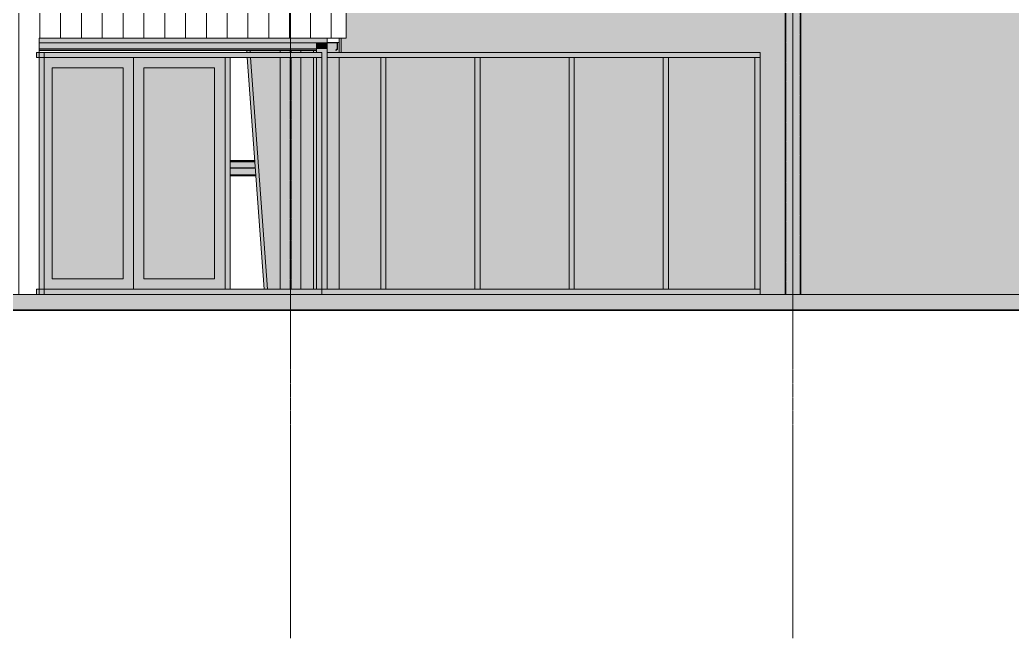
# Model space of a CAD drawing. Header units: inches. Extents: x -54880 to -186, y -265 to 853.
# Drawn here: x -19276.5 to -18895.3, y -132 to 105.5 of the extents above; entities that cross this region are included whole.
import ezdxf

# ---------------------------------------------------------------- set-up
doc = ezdxf.new("R2010")
doc.units = ezdxf.units.IN
doc.header["$MEASUREMENT"] = 0
doc.linetypes.add('Grid Line 1_2_', pattern=[0.875, 0.5, -0.125, 0.125, -0.125])
doc.linetypes.add('Hidden 1_8_', pattern=[0.1875, 0.125, -0.0625])
for name, color, linetype, lineweight in [('A-DOOR', 31, 'Continuous', 9), ('A-FLOR-LEVL', 51, 'Continuous', 9), ('A-GLAZ-CWMG', 51, 'Continuous', 9), ('A-WALL-PATT', 111, 'Continuous', 9), ('C-BLDG-PADS', 91, 'Continuous', 9), ('C-TOPO', 7, 'Continuous', 9), ('I-WALL', 2, 'Continuous', 9), ('L-SITE-WALL', 31, 'Continuous', 9), ('S-BEAM', 12, 'Continuous', 9), ('S-COLS', 52, 'Continuous', 9), ('S-GRID', 1, 'Continuous', 9)]:
    doc.layers.add(name, color=color, linetype=linetype, lineweight=lineweight)

# ---------------------------------------------------------------- blocks, each defined once
blk = doc.blocks.new('W-Wide Flange-Column - W10X33-937177-Section 7')
at = {"layer": 'S-COLS', "linetype": 'Hidden 1_8_'}
for p, q in [((22349.9, 93), (22349.9, 93.77)), ((22350.21, 93.77), (22350.21, 93)), ((22349.9, 2), (22349.9, 91)), ((22350.21, 91), (22350.21, 2))]:
    blk.add_line(p, q, dxfattribs=at)
blk = doc.blocks.new('Girt_Z - 8_D-790497-Section 7')
at = {"layer": 'S-BEAM'}
for points in [[(22253.43, 96.88), (22364.05, 96.88), (22364.05, 98.45), (22253.43, 98.45)], [(22364.05, 96.7), (22364.05, 96.88), (22253.43, 96.8), (22253.43, 96.7), (22356.16, 96.7)], [(22259.32, 94.3), (22360.05, 94.3), (22360.05, 96.5), (22364.05, 96.5), (22364.05, 96.62), (22253.43, 96.62), (22253.43, 94.3)], [(22259.32, 93.85), (22360.05, 93.85), (22360.05, 94.3), (22253.43, 94.3), (22253.43, 93.85)]]:
    blk.add_hatch(color=256, dxfattribs=at).paths.add_polyline_path(points, flags=0)
for p, q in [((22253.43, 96.7), (22364.05, 96.7)), ((22253.43, 96.62), (22364.05, 96.62)), ((22364.05, 98.45), (22364.05, 96.88)), ((22364.05, 96.88), (22364.05, 96.7)), ((22364.05, 96.7), (22364.05, 96.62)), ((22364.05, 96.62), (22364.05, 96.5)), ((22253.43, 94.3), (22360.05, 94.3)), ((22253.43, 93.85), (22360.05, 93.85)), ((22253.43, 93.77), (22360.05, 93.77))]:
    blk.add_line(p, q, dxfattribs=at)
blk = doc.blocks.new('HSS-Hollow Structural Section-Column - HSS6X6X1_4-556719-Section 7')
at = {"layer": 'S-COLS'}
for points in [[(22540.52, 0), (22540.52, 141.5), (22540.05, 141.5), (22540.12, 0), (22540.29, 0)], [(22545.59, 0), (22545.59, 141.5), (22540.52, 141.5), (22540.52, 0)], [(22545.82, 0), (22546.05, 0), (22545.99, 141.5), (22545.59, 141.5), (22545.59, 0)]]:
    blk.add_hatch(color=256, dxfattribs=at).paths.add_polyline_path(points, flags=0)
for p, q in [((22540.05, 141.5), (22540.05, 0)), ((22546.05, 0), (22546.05, 141.5))]:
    blk.add_line(p, q, dxfattribs=at)
at = {"layer": 'S-COLS', "linetype": 'Hidden 1_8_'}
for p, q in [((22540.29, 141.5), (22540.29, 0)), ((22545.82, 0), (22545.82, 141.5))]:
    blk.add_line(p, q, dxfattribs=at)
blk = doc.blocks.new('Rectangular Mullion - Rectangular Mullion 1-815607-Section 7')
at = {"layer": 'A-GLAZ-CWMG'}
blk.add_hatch(color=256, dxfattribs=at).paths.add_polyline_path([(22364.05, 91), (22385.67, 91), (22385.67, 93), (22364.05, 93)], flags=0)
for p, q in [((22369.45, 93), (22364.05, 93)), ((22385.67, 91), (22364.05, 91))]:
    blk.add_line(p, q, dxfattribs=at)
blk = doc.blocks.new('Rectangular Mullion - Rectangular Mullion 1-769206-Section 7')
at = {"layer": 'A-GLAZ-CWMG'}
blk.add_hatch(color=256, dxfattribs=at).paths.add_polyline_path([(22494.23, 91), (22530.42, 91), (22530.42, 93), (22494.23, 93)], flags=0)
blk.add_line((22530.42, 91), (22494.23, 91), dxfattribs=at)
blk = doc.blocks.new('Rectangular Mullion - Rectangular Mullion 1-769207-Section 7')
at = {"layer": 'A-GLAZ-CWMG'}
blk.add_hatch(color=256, dxfattribs=at).paths.add_polyline_path([(22458.04, 91), (22494.23, 91), (22494.23, 93), (22458.04, 93)], flags=0)
blk.add_line((22494.23, 91), (22458.04, 91), dxfattribs=at)
blk = doc.blocks.new('Rectangular Mullion - Rectangular Mullion 1-769210-Section 7')
at = {"layer": 'A-GLAZ-CWMG'}
blk.add_hatch(color=256, dxfattribs=at).paths.add_polyline_path([(22494.23, 0), (22530.42, 0), (22530.42, 2), (22494.23, 2)], flags=0)
blk.add_line((22494.23, 2), (22530.42, 2), dxfattribs=at)
blk = doc.blocks.new('Rectangular Mullion - Rectangular Mullion 1-769211-Section 7')
at = {"layer": 'A-GLAZ-CWMG'}
blk.add_hatch(color=256, dxfattribs=at).paths.add_polyline_path([(22491.73, 0), (22494.23, 0), (22494.23, 2), (22458.04, 2), (22458.04, 0)], flags=0)
blk.add_line((22458.04, 2), (22494.23, 2), dxfattribs=at)
blk = doc.blocks.new('Rectangular Mullion - Rectangular Mullion 1-815608-Section 7')
at = {"layer": 'A-GLAZ-CWMG'}
blk.add_hatch(color=256, dxfattribs=at).paths.add_polyline_path([(22362.05, 0), (22385.67, 0), (22385.67, 2), (22362.05, 2)], flags=0)
blk.add_line((22364.05, 2), (22385.67, 2), dxfattribs=at)
blk = doc.blocks.new('Rectangular Mullion - Rectangular Mullion 1-729107-Section 7')
at = {"layer": 'A-GLAZ-CWMG'}
blk.add_hatch(color=256, dxfattribs=at).paths.add_polyline_path([(22530.42, 2), (22530.42, 91), (22528.42, 91), (22528.42, 2)], flags=0)
for p, q in [((22528.42, 91), (22530.42, 91)), ((22528.42, 2), (22528.42, 91)), ((22530.42, 2), (22528.42, 2))]:
    blk.add_line(p, q, dxfattribs=at)
blk = doc.blocks.new('Rectangular Mullion - Rectangular Mullion 1-729102-Section 7')
at = {"layer": 'A-GLAZ-CWMG'}
blk.add_hatch(color=256, dxfattribs=at).paths.add_polyline_path([(22495.23, 2), (22495.23, 91), (22493.23, 91), (22493.23, 2)], flags=0)
for p, q in [((22493.23, 91), (22495.23, 91)), ((22493.23, 91), (22493.23, 2)), ((22495.23, 91), (22495.23, 2)), ((22495.23, 2), (22493.23, 2))]:
    blk.add_line(p, q, dxfattribs=at)
blk = doc.blocks.new('Rectangular Mullion - Rectangular Mullion 1-809290-Section 7')
at = {"layer": 'A-GLAZ-CWMG'}
blk.add_hatch(color=256, dxfattribs=at).paths.add_polyline_path([(22364.05, 2), (22364.05, 94.5), (22360.05, 94.5), (22360.05, 93), (22362.05, 93), (22362.05, 2)], flags=0)
for p, q in [((22360.05, 94.5), (22364.05, 94.5)), ((22360.05, 93), (22360.05, 94.5)), ((22364.05, 94.5), (22364.05, 2)), ((22364.05, 2), (22362.05, 2))]:
    blk.add_line(p, q, dxfattribs=at)
blk = doc.blocks.new('Rectangular Mullion - Rectangular Mullion 1-815587-Section 7')
at = {"layer": 'A-GLAZ-CWMG'}
blk.add_hatch(color=256, dxfattribs=at).paths.add_polyline_path([(22360.05, 94.5), (22364.05, 94.5), (22364.05, 96.5), (22360.05, 96.5), (22360.05, 95.17)], flags=0)
for p, q in [((22360.05, 96.5), (22360.05, 94.5)), ((22364.05, 96.5), (22360.05, 96.5)), ((22364.05, 94.5), (22364.05, 96.5)), ((22360.05, 94.5), (22364.05, 94.5))]:
    blk.add_line(p, q, dxfattribs=at)
blk = doc.blocks.new('Door_Single_Storefront - one-815663-Section 7')
at = {"layer": 'A-DOOR'}
h = blk.add_hatch(color=256, dxfattribs=at)
h.paths.add_polyline_path([(22324.87, 2), (22324.87, 91), (22289.68, 91), (22289.68, 2)], flags=0)
h.paths.add_polyline_path([(22293.68, 6), (22293.68, 87), (22320.87, 87), (22320.87, 6)], flags=0)
blk.add_hatch(color=256, dxfattribs=at).paths.add_polyline_path([(22293.68, 6), (22320.87, 6), (22320.87, 87), (22293.68, 87), (22293.68, 20.18)], flags=0)
for p, q in [((22289.68, 91), (22289.68, 2)), ((22293.68, 6), (22293.68, 87)), ((22293.68, 87), (22320.87, 87)), ((22320.87, 87), (22320.87, 6)), ((22320.87, 6), (22293.68, 6))]:
    blk.add_line(p, q, dxfattribs=at)
blk = doc.blocks.new('Door_Single_Storefront - one-824383-Section 7')
at = {"layer": 'A-DOOR'}
h = blk.add_hatch(color=256, dxfattribs=at)
h.paths.add_polyline_path([(22255.43, 2), (22289.68, 2), (22289.68, 91), (22255.43, 91), (22255.43, 2.12)], flags=0)
h.paths.add_polyline_path([(22259.32, 6), (22258.49, 6), (22258.49, 87), (22285.68, 87), (22285.68, 6)], flags=0)
blk.add_hatch(color=256, dxfattribs=at).paths.add_polyline_path([(22258.49, 6), (22285.68, 6), (22285.68, 87), (22258.49, 87), (22258.49, 33.19)], flags=0)
for p, q in [((22289.68, 2), (22289.68, 91)), ((22258.49, 6), (22258.49, 87)), ((22258.49, 87), (22285.68, 87)), ((22285.68, 87), (22285.68, 6)), ((22285.68, 6), (22258.49, 6))]:
    blk.add_line(p, q, dxfattribs=at)
blk = doc.blocks.new('Rectangular Mullion - Rectangular Mullion 1-V219-Section 7')
at = {"layer": 'A-GLAZ-CWMG'}
blk.add_hatch(color=256, dxfattribs=at).paths.add_polyline_path([(22325.87, 91), (22362.05, 91), (22362.05, 93), (22325.87, 93)], flags=0)
for p, q in [((22362.05, 93), (22325.87, 93)), ((22362.05, 93), (22362.05, 91)), ((22362.05, 91), (22325.87, 91))]:
    blk.add_line(p, q, dxfattribs=at)
blk = doc.blocks.new('Rectangular Mullion - Rectangular Mullion 1-815657-Section 7')
at = {"layer": 'A-GLAZ-CWMG'}
blk.add_hatch(color=256, dxfattribs=at).paths.add_polyline_path([(22325.87, 91), (22325.87, 93), (22289.68, 93), (22289.68, 91)], flags=0)
for p, q in [((22325.87, 93), (22289.68, 93)), ((22325.87, 91), (22289.68, 91))]:
    blk.add_line(p, q, dxfattribs=at)
blk = doc.blocks.new('Rectangular Mullion - Rectangular Mullion 1-V220-Section 7')
at = {"layer": 'A-GLAZ-CWMG'}
blk.add_hatch(color=256, dxfattribs=at).paths.add_polyline_path([(22336.79, 0), (22362.05, 0), (22362.05, 2), (22325.87, 2), (22325.87, 0)], flags=0)
for p, q in [((22325.87, 2), (22362.05, 2)), ((22362.05, 2), (22362.05, 0))]:
    blk.add_line(p, q, dxfattribs=at)
blk = doc.blocks.new('Rectangular Mullion - Rectangular Mullion 1-769212-Section 7')
at = {"layer": 'A-GLAZ-CWMG'}
blk.add_hatch(color=256, dxfattribs=at).paths.add_polyline_path([(22289.68, 0), (22325.87, 0), (22325.87, 2), (22289.68, 2)], flags=0)
blk.add_line((22289.68, 2), (22325.87, 2), dxfattribs=at)
blk = doc.blocks.new('Rectangular Mullion - Rectangular Mullion 1-824384-Section 7')
at = {"layer": 'A-GLAZ-CWMG'}
blk.add_hatch(color=256, dxfattribs=at).paths.add_polyline_path([(22259.32, 0), (22289.68, 0), (22289.68, 2), (22252.49, 2), (22252.49, 0)], flags=0)
for p, q in [((22252.49, 0), (22252.49, 2)), ((22252.49, 2), (22289.68, 2))]:
    blk.add_line(p, q, dxfattribs=at)
blk = doc.blocks.new('Rectangular Mullion - Rectangular Mullion 1-824385-Section 7')
at = {"layer": 'A-GLAZ-CWMG'}
blk.add_hatch(color=256, dxfattribs=at).paths.add_polyline_path([(22255.43, 0), (22255.43, 93), (22253.43, 93), (22253.43, 0)], flags=0)
for p, q in [((22253.43, 93), (22255.43, 93)), ((22253.43, 93), (22253.43, 0)), ((22255.43, 93), (22255.43, 0))]:
    blk.add_line(p, q, dxfattribs=at)
blk = doc.blocks.new('Rectangular Mullion - Rectangular Mullion 1-V221-Section 7')
at = {"layer": 'A-GLAZ-CWMG'}
blk.add_hatch(color=256, dxfattribs=at).paths.add_polyline_path([(22362.05, 2), (22362.05, 91), (22360.05, 91), (22360.05, 2)], flags=0)
for p, q in [((22360.05, 91), (22362.05, 91)), ((22360.05, 2), (22360.05, 91)), ((22362.05, 2), (22362.05, 91)), ((22362.05, 2), (22360.05, 2))]:
    blk.add_line(p, q, dxfattribs=at)
blk = doc.blocks.new('Rectangular Mullion - Rectangular Mullion 1-824386-Section 7')
at = {"layer": 'A-GLAZ-CWMG'}
blk.add_hatch(color=256, dxfattribs=at).paths.add_polyline_path([(22252.49, 91), (22289.68, 91), (22289.68, 93), (22252.49, 93)], flags=0)
for p, q in [((22252.49, 91), (22252.49, 93)), ((22289.68, 93), (22252.49, 93)), ((22289.68, 91), (22252.49, 91))]:
    blk.add_line(p, q, dxfattribs=at)
blk = doc.blocks.new('Girt_Z - 8_D-837466-Section 7')
at = {"layer": 'S-BEAM'}
h = blk.add_hatch(color=256, dxfattribs=at)
h.paths.add_polyline_path([(22367.48, 93.77), (22368.05, 94.25), (22368.05, 96.62), (22367.94, 96.62), (22367.94, 94.3), (22367.41, 93.85)], flags=0)
h.paths.add_polyline_path([(22364.05, 96.7), (22367.87, 96.72), (22367.87, 96.8), (22364.05, 96.72)], flags=0)
for p, q in [((22367.87, 96.8), (22364.05, 96.8)), ((22364.05, 96.7), (22367.87, 96.7)), ((22367.94, 96.62), (22367.94, 94.3)), ((22368.05, 94.25), (22368.05, 96.62)), ((22367.94, 94.3), (22367.41, 93.85)), ((22367.41, 93.85), (22367.48, 93.77)), ((22367.48, 93.77), (22368.05, 94.25))]:
    blk.add_line(p, q, dxfattribs=at)
for radius, start in [(0.188, 0), (0.0782, 2.1227)]:
    blk.add_arc((22367.87, 96.62), radius, start, 90, dxfattribs=at)
blk = doc.blocks.new('Girt_Z - 8_D-915536-Section 7')
at = {"layer": 'S-BEAM'}
for points in [[(22336.3, 51.4), (22336.3, 51.48), (22326.87, 51.4)], [(22336.33, 50.95), (22336.3, 51.4), (22326.87, 51.4), (22326.87, 50.95)], [(22336.5, 48.63), (22336.33, 50.95), (22326.87, 50.95), (22326.87, 48.63)], [(22336.52, 48.37), (22336.51, 48.55), (22326.87, 48.53), (22326.87, 48.37)], [(22336.7, 46), (22336.52, 48.37), (22326.87, 48.37), (22326.87, 46)], [(22336.73, 45.52), (22336.7, 46), (22326.87, 46), (22326.87, 45.52)]]:
    blk.add_hatch(color=256, dxfattribs=at).paths.add_polyline_path(points, flags=0)
for p, q in [((22336.3, 51.48), (22326.87, 51.48)), ((22336.3, 51.4), (22326.87, 51.4)), ((22336.33, 50.95), (22326.87, 50.95)), ((22336.5, 48.63), (22326.87, 48.63)), ((22336.51, 48.55), (22326.87, 48.55)), ((22326.87, 46), (22336.7, 46)), ((22336.73, 45.52), (22326.87, 45.52))]:
    blk.add_line(p, q, dxfattribs=at)

msp = doc.modelspace()

# ---------------------------------------------------------------- hatches: boundary and pattern name
at = {"layer": 'A-WALL-PATT'}
h = msp.add_hatch(dxfattribs=at)
h.set_pattern_fill('FP_14', color=256, style=0, pattern_type=2)
h.set_pattern_definition([(90, (22307.131, 0), (-8, 5e-16), [])])
h.paths.add_polyline_path([(-20037.9, 0), (-19270.06, 0), (-19270.06, 2), (-19269.12, 2), (-19269.12, 91), (-19270.06, 91), (-19270.06, 93), (-19269.12, 93), (-19269.12, 98.45), (-19151.18, 98.45), (-19151.18, 131.29), (-20109.31, 131.29), (-20109.31, 0)], flags=0)
h.paths.add_polyline_path([(-20057.26, 147.29), (-19902.44, 147.29), (-19902.44, 152.7), (-19897.27, 152.73), (-19896.88, 152.97), (-19896.65, 153.36), (-19896.62, 153.59), (-19896.64, 161.97), (-19896.81, 162.33), (-19897.12, 162.57), (-19897.51, 162.66), (-19902.44, 162.66), (-19902.44, 164.2), (-20109.31, 164.2), (-20109.31, 147.29), (-20076.63, 147.29)], flags=0)
h.paths.add_polyline_path([(-19766.76, 147.29), (-19661.19, 147.29), (-19661.19, 152.7), (-19656.02, 152.73), (-19655.63, 152.97), (-19655.4, 153.36), (-19655.37, 153.59), (-19655.39, 161.97), (-19655.56, 162.33), (-19655.87, 162.57), (-19656.26, 162.66), (-19661.19, 162.66), (-19661.19, 164.2), (-19890.04, 164.2), (-19890.04, 162.66), (-19895.18, 162.64), (-19895.53, 162.47), (-19895.78, 162.16), (-19895.87, 161.77), (-19895.84, 153.36), (-19895.6, 152.96), (-19895.21, 152.73), (-19894.98, 152.7), (-19890.04, 152.7), (-19890.04, 147.29), (-19805.49, 147.29)], flags=0)
h.paths.add_polyline_path([(-19185.75, 147.29), (-19178.69, 147.29), (-19178.69, 152.7), (-19173.52, 152.73), (-19173.13, 152.97), (-19172.9, 153.36), (-19172.87, 153.59), (-19172.89, 161.97), (-19173.06, 162.33), (-19173.37, 162.57), (-19173.76, 162.66), (-19178.69, 162.66), (-19178.69, 164.2), (-19407.9, 164.2), (-19407.9, 162.66), (-19413.04, 162.64), (-19413.39, 162.47), (-19413.64, 162.16), (-19413.73, 161.77), (-19413.7, 153.36), (-19413.46, 152.96), (-19413.07, 152.73), (-19412.84, 152.7), (-19407.9, 152.7), (-19407.9, 147.29), (-19205.12, 147.29)], flags=0)
h.paths.add_polyline_path([(-19161.97, 147.29), (-19151.18, 147.3), (-19151.18, 164.2), (-19166.29, 164.2), (-19166.29, 162.66), (-19171.43, 162.64), (-19171.78, 162.47), (-19172.03, 162.16), (-19172.12, 161.77), (-19172.09, 153.36), (-19171.85, 152.96), (-19171.46, 152.73), (-19171.23, 152.7), (-19166.29, 152.7), (-19166.29, 147.29), (-19164.36, 147.29)], flags=0)
h.paths.add_polyline_path([(-19648.79, 147.29), (-19420.3, 147.29), (-19420.3, 152.7), (-19415.13, 152.73), (-19414.74, 152.97), (-19414.51, 153.36), (-19414.48, 153.59), (-19414.5, 161.97), (-19414.67, 162.33), (-19414.98, 162.57), (-19415.37, 162.66), (-19420.3, 162.66), (-19420.3, 164.2), (-19648.79, 164.2), (-19648.79, 162.66), (-19653.93, 162.64), (-19654.28, 162.47), (-19654.53, 162.16), (-19654.62, 161.77), (-19654.59, 153.36), (-19654.35, 152.96), (-19653.96, 152.73), (-19653.73, 152.7), (-19648.79, 152.7), (-19648.79, 151.42)], flags=0)
h.paths.add_polyline_path([(-19166.39, 186.25), (-19151.18, 186.25), (-19151.18, 337.45), (-20228.83, 382.35), (-20228.83, 240), (-20399.24, 240), (-20399.24, 186.25), (-19186.12, 186.25), (-19186.12, 241.25), (-19185.87, 241.25), (-19185.87, 186.25), (-19183.49, 186.25), (-19183.44, 187.97), (-19183.31, 188.03), (-19175.55, 187.97), (-19175.49, 187.84), (-19175.49, 186.25), (-19174.44, 186.25), (-19174.44, 240.83), (-19170.54, 240.83), (-19170.54, 186.25)], flags=0)
h.paths.add_polyline_path([(-19182.92, 235.04), (-19183.49, 235.57), (-19183.49, 237.89), (-19183.38, 237.89), (-19183.31, 235.5), (-19182.85, 235.12)], flags=0)
h.paths.add_polyline_path([(-19176.07, 235.04), (-19176.07, 235.18), (-19175.6, 235.57), (-19175.6, 237.89), (-19175.49, 237.89), (-19175.49, 235.52), (-19175.6, 235.43)], flags=0)
h.paths.add_polyline_path([(-19182.92, 237.96), (-19183.31, 237.96), (-19183.31, 238.07), (-19175.68, 238.07), (-19175.68, 237.96), (-19182.85, 237.96)], flags=0)
at = {"layer": 'C-BLDG-PADS'}
h = msp.add_hatch(dxfattribs=at)
h.set_pattern_fill('FP_11', color=256, style=0, pattern_type=2)
h.set_pattern_definition([(50, (22032.004, 107.706), (55.0854, -4.81984), [5.76, -63.36]), (355, (22032.004, 107.706), (-10.65569, 57.76853), [4.608, -50.688]), (100.451, (22036.594, 107.305), (44.42947, 52.94866), [4.895, -53.848]), (46.184, (22032.004, 123.066), (81.96444, -12.71212), [8.64, -95.04]), (96.636, (22038.834, 122.01), (71.7815, 74.81238), [7.343, -80.772]), (351.184, (22032, 123.07), (71.78195, 74.81243), [6.912, -76.032]), (21, (22039.684, 119.226), (45.84207, -30.92146), [5.76, -63.36]), (326, (22039.684, 119.226), (18.687064, 55.69148), [4.608, -50.688]), (71.451, (22043.504, 116.65), (64.52891, 24.77011), [4.895, -53.848]), (37.5, (22032.004, 107.706), (0.933895, 25.566816), [2.534, -47.539, 2.534, -48.922, -50.88]), (37.5, (22032.004, 107.706), (0.933895, 25.566816), [-101.53, 2.534, -48.346]), (7.5, (22032.004, 107.706), (20.20404, 30.291303), [2.534, -26.803, 2.534, -46.387, -19.392]), (7.5, (22032.004, 107.706), (20.20404, 30.291303), [-78.259, 2.534, -16.858]), (327.5, (22014.877, 107.706), (40.9977845, -1.732403), [2.534, -16.666, 2.534, -57.37, -79.488]), (327.5, (22014.877, 107.706), (40.9977845, -1.732403), [-79.104, 2.534, -76.954]), (317.5, (22007.197, 107.706), (44.788883, 7.68784), [2.534, -22.426, 2.534, -37.248, -56.448]), (317.5, (22007.197, 107.706), (44.788883, 7.68784), [-64.742, 2.534, -53.914])])
h.paths.add_polyline_path([(-18798.42, -6), (-18723.24, -6), (-18723.24, 0), (-20634.99, 0), (-20634.99, -6), (-18953.35, -6)], flags=0)
at = {"layer": 'I-WALL'}
h = msp.add_hatch(color=256, dxfattribs=at)
h.paths.add_polyline_path([(-18798.42, 0), (-18741.24, 0), (-18741.18, 151.86), (-18739.7, 151.86), (-18739.49, 153.07), (-18788.77, 155.13), (-18788.73, 153.62), (-18787.18, 153.56), (-18786.72, 152.96), (-18786.86, 152.96), (-18787.24, 153.45), (-18788.77, 153.45), (-18788.77, 130.79), (-18789.03, 128.36), (-18789.85, 125.88), (-18790.9, 123.99), (-18792.52, 122.11), (-18794.11, 120.81), (-18796.18, 119.7), (-18798.43, 119.02), (-18800.77, 118.79), (-18803.26, 119.06), (-18805.7, 119.88), (-18807.44, 120.81), (-18809.46, 122.55), (-18810.9, 124.4), (-18811.89, 126.3), (-18812.58, 128.8), (-18812.77, 131.01), (-18812.77, 156.13), (-18821.39, 156.48), (-18821.39, 127.38), (-18821.64, 124.95), (-18822.47, 122.47), (-18823.52, 120.58), (-18825.13, 118.7), (-18826.72, 117.4), (-18828.8, 116.29), (-18831.05, 115.61), (-18833.39, 115.38), (-18835.73, 115.61), (-18838.31, 116.47), (-18840.06, 117.4), (-18841.99, 119.03), (-18843.52, 120.99), (-18844.51, 122.88), (-18845.19, 125.39), (-18845.39, 127.98), (-18845.39, 157.48), (-18895.3, 159.56), (-18895.31, 124.68), (-18895.54, 122.24), (-18896.45, 119.34), (-18897.39, 117.45), (-18898.95, 115.39), (-18900.94, 113.6), (-18903.43, 112.15), (-18905.47, 111.36), (-18908, 110.88), (-18910.59, 110.88), (-18913.31, 111.43), (-18915.89, 112.51), (-18916.61, 112.92), (-18918.32, 114.12), (-18920.06, 115.88), (-18921.61, 118.22), (-18922.56, 120.46), (-18923.1, 122.53), (-18923.3, 125.74), (-18923.3, 160.73), (-18929.49, 160.99), (-18929.51, 145.23), (-18929.73, 142.8), (-18930.65, 139.9), (-18931.59, 138.01), (-18933.15, 135.95), (-18935.14, 134.16), (-18937.62, 132.7), (-18939.66, 131.91), (-18942.2, 131.44), (-18944.87, 131.45), (-18947.51, 131.74), (-18949.16, 132.23), (-18950.84, 132.94), (-18953.27, 134.45), (-18954.57, 135.57), (-18955.58, 136.67), (-18956.09, 137.36), (-18957.61, 140.08), (-18958.48, 142.61), (-18958.65, 144.4), (-18958.79, 145.38), (-18958.4, 148.4), (-18957.88, 150.13), (-18957.49, 151.33), (-18957.49, 162.16), (-18973.29, 162.81), (-18973.29, 162.66), (-18978.43, 162.64), (-18978.78, 162.47), (-18979.03, 162.16), (-18979.12, 161.77), (-18979.09, 153.89), (-18978.86, 153.5), (-18978.43, 153.26), (-18977.56, 153.24), (-18973.29, 153.24), (-18973.29, 141.5), (-18976.49, 141.5), (-18976.49, 0), (-18953.35, 0)], flags=0)
h.paths.add_polyline_path([(-18982.49, 0), (-18982.49, 141.5), (-18985.69, 141.5), (-18985.69, 153.24), (-18980.53, 153.27), (-18980.13, 153.5), (-18979.9, 153.89), (-18979.87, 154.12), (-18979.89, 161.97), (-18980.06, 162.33), (-18980.37, 162.57), (-18980.76, 162.66), (-18985.69, 162.66), (-18985.69, 163.33), (-19006.53, 164.2), (-19009.68, 164.2), (-19009.68, 139.29), (-19009.92, 137.36), (-19010.6, 135.57), (-19011.97, 133.74), (-19013.42, 132.56), (-19014.84, 131.81), (-19016.72, 131.34), (-19151.18, 131.27), (-19151.18, 98.45), (-19153.09, 98.45), (-19153.09, 93), (-18992.13, 93), (-18992.13, 0)], flags=0)
h.paths.add_polyline_path([(-19045.61, 147.29), (-19045.33, 147.29), (-19045.33, 164.2), (-19051.04, 164.2), (-19051.04, 163.29), (-19049.18, 163.29), (-19049.18, 147.29), (-19047.08, 147.29)], flags=0)
h.paths.add_polyline_path([(-19025.87, 147.29), (-19025.68, 147.29), (-19025.68, 164.2), (-19029.33, 164.2), (-19029.33, 147.29), (-19025.96, 147.29)], flags=0)
h.paths.add_polyline_path([(-19068.16, 147.29), (-19065.18, 147.29), (-19065.18, 163.29), (-19063.33, 163.29), (-19063.33, 164.2), (-19072.84, 164.2), (-19072.82, 163.29), (-19068.83, 163.29), (-19068.83, 147.29), (-19068.21, 147.29)], flags=0)
h.paths.add_polyline_path([(-19085.11, 147.29), (-19084.83, 147.29), (-19084.83, 163.29), (-19080.82, 163.29), (-19080.84, 164.2), (-19089.45, 164.2), (-19089.69, 158.34), (-19089.8, 158.35), (-19089.55, 164.2), (-19149.5, 164.2), (-19149.64, 160.84), (-19149.75, 160.85), (-19149.64, 164.2), (-19151.18, 164.2), (-19151.18, 160.83), (-19149.82, 160.77), (-19149.83, 160.66), (-19151.18, 160.66), (-19151.18, 147.29), (-19086.58, 147.29)], flags=0)
h.paths.add_polyline_path([(-18850.09, 148.17), (-18852.46, 148.27), (-18852.92, 148.87), (-18852.78, 148.87), (-18852.4, 148.38), (-18850.08, 148.28)], flags=0)
h.paths.add_polyline_path([(-18849.9, 148.35), (-18850.01, 148.36), (-18849.69, 155.98), (-18849.58, 155.97), (-18849.77, 151.42)], flags=0)
h.paths.add_polyline_path([(-18969.99, 153.17), (-18972.35, 153.27), (-18972.81, 153.86), (-18972.67, 153.86), (-18972.3, 153.37), (-18969.98, 153.28)], flags=0)
h.paths.add_polyline_path([(-18969.79, 153.35), (-18969.9, 153.35), (-18969.59, 160.97), (-18969.48, 160.97), (-18969.68, 156.11)], flags=0)
h.paths.add_polyline_path([(-18846.76, 155.4), (-18847.18, 155.95), (-18849.5, 156.05), (-18849.49, 156.16), (-18847.13, 156.06), (-18846.67, 155.46)], flags=0)
h.paths.add_polyline_path([(-19089.88, 158.16), (-19092.25, 158.26), (-19092.71, 158.86), (-19092.57, 158.86), (-19092.19, 158.37), (-19089.88, 158.27)], flags=0)
h.paths.add_polyline_path([(-18966.65, 160.39), (-18967.08, 160.95), (-18969.4, 161.04), (-18969.39, 161.15), (-18967.02, 161.05), (-18966.57, 160.46)], flags=0)
at = {"layer": 'I-WALL', "lineweight": 5}
h = msp.add_hatch(color=256, dxfattribs=at)
h.paths.add_polyline_path([(-19158.49, 2), (-19153.87, 2), (-19153.87, 91), (-19158.49, 91), (-19158.49, 20.18)], flags=0)
h.paths.add_polyline_path([(-19154.49, 93), (-19153.87, 93), (-19153.87, 96.75), (-19158.49, 96.69), (-19158.49, 93), (-19154.6, 93)], flags=0)
h.paths.add_polyline_path([(-19155.07, 93.77), (-19155.14, 93.85), (-19154.6, 94.3), (-19154.6, 96.62), (-19154.49, 96.62), (-19154.49, 94.25), (-19154.97, 93.85)], flags=0)
h = msp.add_hatch(color=256, dxfattribs=at)
h.paths.add_polyline_path([(-19153.87, 2), (-19137.88, 2), (-19137.88, 91), (-19153.87, 91), (-19153.87, 20.18)], flags=0)
h.paths.add_polyline_path([(-18994.13, 2), (-18994.13, 91), (-19027.31, 91), (-19027.31, 2)], flags=0)
h.paths.add_polyline_path([(-19135.88, 2), (-19101.69, 2), (-19101.69, 91), (-19135.88, 91), (-19135.88, 12.6)], flags=0)
h.paths.add_polyline_path([(-19030.82, 2), (-19029.31, 2), (-19029.31, 91), (-19063.5, 91), (-19063.5, 2)], flags=0)
h.paths.add_polyline_path([(-19099.69, 2), (-19065.5, 2), (-19065.5, 91), (-19099.69, 91), (-19099.69, 37.94)], flags=0)
h.paths.add_polyline_path([(-19153.09, 93), (-19153.09, 98.45), (-19153.87, 98.45), (-19153.87, 93)], flags=0)
at = {"layer": 'S-COLS', "lineweight": 5}
h = msp.add_hatch(color=256, dxfattribs=at)
h.paths.add_polyline_path([(-19182.64, 2), (-19181.39, 2), (-19187.88, 91), (-19189.13, 91), (-19183.97, 20.18)], flags=0)
h.paths.add_polyline_path([(-19188.03, 93), (-19188.08, 93.77), (-19189.34, 93.77), (-19189.28, 93)], flags=0)
h = msp.add_hatch(color=256, dxfattribs=at)
h.paths.add_polyline_path([(-19181.24, 2), (-19176.47, 2), (-19176.47, 91), (-19187.88, 91), (-19181.39, 2)], flags=0)
h.paths.add_polyline_path([(-19163.74, 2), (-19163.74, 91), (-19168.51, 91), (-19168.51, 2)], flags=0)
h.paths.add_polyline_path([(-19168.51, 93), (-19163.74, 93), (-19163.74, 93.77), (-19168.51, 93.77)], flags=0)
h.paths.add_polyline_path([(-19181.24, 93), (-19176.47, 93), (-19176.47, 93.77), (-19188.08, 93.77), (-19188.03, 93), (-19185.75, 93)], flags=0)
h = msp.add_hatch(color=256, dxfattribs=at)
h.paths.add_polyline_path([(-19168.51, 2), (-19168.51, 91), (-19176.47, 91), (-19176.47, 2)], flags=0)
h.paths.add_polyline_path([(-19176.47, 93), (-19168.51, 93), (-19168.51, 93.77), (-19176.47, 93.77)], flags=0)
h = msp.add_hatch(color=256, dxfattribs=at)
h.paths.add_polyline_path([(-19163.74, 2), (-19162.49, 2), (-19162.49, 91), (-19163.74, 91), (-19163.74, 20.18)], flags=0)
h.paths.add_polyline_path([(-19163.74, 93), (-19162.49, 93), (-19162.49, 93.77), (-19163.74, 93.77)], flags=0)

# ---------------------------------------------------------------- linework, layer by layer
at = {"layer": 'A-FLOR-LEVL', "linetype": 'Grid Line 1_2_'}
msp.add_line((-21160.95, 0), (-18295.17, 0), dxfattribs=at)
at = {"layer": 'C-BLDG-PADS'}
for p, q in [((-18723.24, 0), (-20634.99, 0)), ((-20634.99, -6), (-18723.24, -6))]:
    msp.add_line(p, q, dxfattribs=at)
at = {"layer": 'C-TOPO', "lineweight": 35}
msp.add_line((-19805.2, -6.01), (-18723.24, -6.01), dxfattribs=at)
at = {"layer": 'C-TOPO'}
msp.add_line((-18723.24, -6.01), (-19805.2, -6.01), dxfattribs=at)
at = {"layer": 'I-WALL'}
for p, q in [((-19153.87, 96.75), (-19154.68, 96.75)), ((-19153.87, 98.45), (-19153.87, 93)), ((-19153.09, 98.45), (-19153.09, 93)), ((-19153.09, 93), (-18992.13, 93)), ((-18992.13, 93), (-18992.13, 0)), ((-19153.87, 91), (-19153.87, 2))]:
    msp.add_line(p, q, dxfattribs=at)
at = {"layer": 'L-SITE-WALL'}
for p, q in [((-19151.18, 98.45), (-19151.18, 131.29)), ((-19269.12, 93), (-19269.12, 98.45)), ((-19269.12, 98.45), (-19151.18, 98.45))]:
    msp.add_line(p, q, dxfattribs=at)
at = {"layer": 'S-COLS'}
for p, q in [((-19189.28, 93), (-19189.34, 93.77)), ((-19188.08, 93.77), (-19188.03, 93)), ((-19176.47, 93), (-19176.47, 93.77)), ((-19168.51, 93), (-19168.51, 93.77)), ((-19163.74, 93.77), (-19163.74, 93)), ((-19182.64, 2), (-19189.13, 91)), ((-19187.88, 91), (-19181.39, 2)), ((-19176.47, 2), (-19176.47, 91)), ((-19168.51, 2), (-19168.51, 91)), ((-19163.74, 91), (-19163.74, 2))]:
    msp.add_line(p, q, dxfattribs=at)
at = {"layer": 'S-GRID', "linetype": 'Grid Line 1_2_'}
for p, q in [((-19172.49, -132), (-19172.49, 648.66)), ((-18979.49, -132), (-18979.49, 648.66))]:
    msp.add_line(p, q, dxfattribs=at)

# ---------------------------------------------------------------- block references
at = {"layer": 'A-DOOR'}
for name in ['Door_Single_Storefront - one-824383-Section 7', 'Door_Single_Storefront - one-815663-Section 7']:
    msp.add_blockref(name, (-41522.55, 0), dxfattribs=at)
at = {"layer": 'A-GLAZ-CWMG'}
for name, p in [('Rectangular Mullion - Rectangular Mullion 1-815587-Section 7', (-41522.55, 0)), ('Rectangular Mullion - Rectangular Mullion 1-824386-Section 7', (-41522.55, 0)), ('Rectangular Mullion - Rectangular Mullion 1-824385-Section 7', (-41522.55, 0)), ('Rectangular Mullion - Rectangular Mullion 1-815657-Section 7', (-41522.55, 0)), ('Rectangular Mullion - Rectangular Mullion 1-V219-Section 7', (-41522.55, 0)), ('Rectangular Mullion - Rectangular Mullion 1-809290-Section 7', (-41522.55, 0)), ('Rectangular Mullion - Rectangular Mullion 1-815607-Section 7', (-41522.55, 0)), ('Rectangular Mullion - Rectangular Mullion 1-769207-Section 7', (-41594.92, 0)), ('Rectangular Mullion - Rectangular Mullion 1-769207-Section 7', (-41558.73, 0)), ('Rectangular Mullion - Rectangular Mullion 1-769207-Section 7', (-41522.55, 0)), ('Rectangular Mullion - Rectangular Mullion 1-769206-Section 7', (-41522.55, 0)), ('Rectangular Mullion - Rectangular Mullion 1-729102-Section 7', (-41690.91, 0)), ('Rectangular Mullion - Rectangular Mullion 1-V221-Section 7', (-41522.55, 0)), ('Rectangular Mullion - Rectangular Mullion 1-729102-Section 7', (-41631.11, 0)), ('Rectangular Mullion - Rectangular Mullion 1-729102-Section 7', (-41594.92, 0)), ('Rectangular Mullion - Rectangular Mullion 1-729102-Section 7', (-41558.73, 0)), ('Rectangular Mullion - Rectangular Mullion 1-729102-Section 7', (-41522.55, 0)), ('Rectangular Mullion - Rectangular Mullion 1-729107-Section 7', (-41522.55, 0)), ('Rectangular Mullion - Rectangular Mullion 1-824384-Section 7', (-41522.55, 0)), ('Rectangular Mullion - Rectangular Mullion 1-769212-Section 7', (-41522.55, 0)), ('Rectangular Mullion - Rectangular Mullion 1-V220-Section 7', (-41522.55, 0)), ('Rectangular Mullion - Rectangular Mullion 1-815608-Section 7', (-41522.55, 0)), ('Rectangular Mullion - Rectangular Mullion 1-769211-Section 7', (-41594.92, 0)), ('Rectangular Mullion - Rectangular Mullion 1-769211-Section 7', (-41558.73, 0)), ('Rectangular Mullion - Rectangular Mullion 1-769211-Section 7', (-41522.55, 0)), ('Rectangular Mullion - Rectangular Mullion 1-769210-Section 7', (-41522.55, 0))]:
    msp.add_blockref(name, p, dxfattribs=at)
at = {"layer": 'S-BEAM'}
for name in ['Girt_Z - 8_D-790497-Section 7', 'Girt_Z - 8_D-837466-Section 7', 'Girt_Z - 8_D-915536-Section 7']:
    msp.add_blockref(name, (-41522.55, 0), dxfattribs=at)
at = {"layer": 'S-COLS'}
msp.add_blockref('HSS-Hollow Structural Section-Column - HSS6X6X1_4-556719-Section 7', (-41522.55, 0), dxfattribs=at)
at = {"layer": 'S-COLS', "linetype": 'Hidden 1_8_'}
msp.add_blockref('W-Wide Flange-Column - W10X33-937177-Section 7', (-41522.55, 0), dxfattribs=at)

doc.saveas('drawing.dxf')
